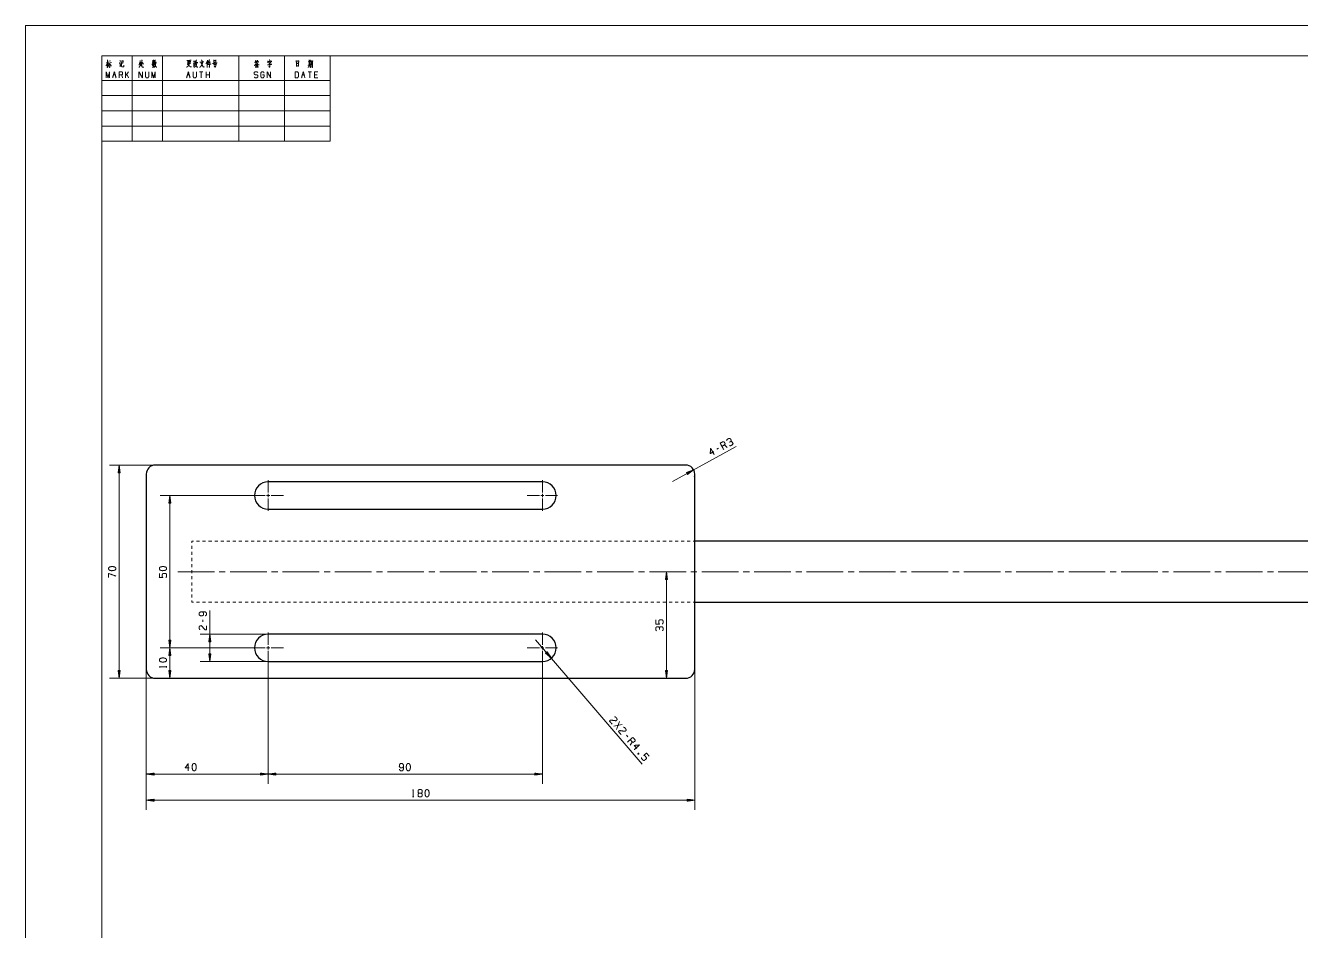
# Model space of a CAD drawing. Header units: millimetres. Extents: x 0 to 841, y 0 to 594.
# Drawn here: x 0 to 418.4, y 297 to 594 of the extents above; entities that cross this region are included whole.
import ezdxf

# ---------------------------------------------------------------- set-up
doc = ezdxf.new("R2010")
doc.units = ezdxf.units.MM
doc.layers.add('101', color=7, linetype='Continuous', true_color=0xffffff)

msp = doc.modelspace()

# ---------------------------------------------------------------- linework, layer by layer
at = {"layer": '101', "color": 133, "linetype": 'Continuous', "lineweight": 18}
for p, q in [((841, 594), (0, 594)), ((0, 594), (0, 0)), ((25, 584), (100, 584)), ((25, 584), (100, 584)), ((25, 584), (100, 584)), ((831, 584), (25, 584)), ((25, 584), (25, 10)), ((25, 584), (25, 556)), ((35, 584), (35, 556)), ((45, 584), (45, 556)), ((70, 584), (70, 556)), ((85, 584), (85, 556)), ((100, 584), (100, 556)), ((25, 576), (100, 576)), ((25, 571), (100, 571)), ((25, 566), (100, 566)), ((25, 561), (100, 561)), ((25, 556), (100, 556))]:
    msp.add_line(p, q, dxfattribs=at)
at = {"layer": '101', "color": 72, "linetype": 'Continuous', "lineweight": 18}
for p, q in [((26.57, 581.85), (27.19, 581.97)), ((26.93, 581.62), (27.15, 581.35)), ((27.22, 581.66), (28.18, 581.81)), ((27.36, 582.28), (27.94, 582.41)), ((41.57, 581.89), (42.36, 582.05)), ((42.47, 581.83), (43.02, 581.95)), ((53.4, 581.76), (53.93, 581.85)), ((75.48, 582.24), (75.9, 582.3)), ((75.58, 582.22), (75.68, 581.91)), ((76.05, 582.18), (76.58, 582.28)), ((76.21, 582.16), (76.34, 581.83)), ((92.79, 582.1), (93.66, 582.22)), ((93.07, 581.74), (93.34, 581.81)), ((93.83, 581.72), (94.08, 581.79)), ((28.89, 577.84), (29.45, 577.84)), ((31.85, 576.85), (31.57, 577.84)), ((33.82, 578.81), (32.86, 577.45)), ((32.86, 576.85), (32.86, 578.81)), ((33.82, 576.85), (33.27, 578.03)), ((53.17, 577.84), (53.72, 577.84)), ((55.14, 580.54), (55.6, 581.1)), ((58.25, 578.81), (57.13, 578.81)), ((57.69, 578.81), (57.69, 576.85)), ((59.25, 576.85), (59.25, 578.81)), ((60.37, 577.84), (59.25, 577.84)), ((60.37, 576.85), (60.37, 578.81)), ((76.06, 581.31), (75.59, 581.23)), ((90.88, 577.84), (91.43, 577.84)), ((93.83, 578.81), (92.72, 578.81)), ((93.09, 581.39), (93.32, 581.45)), ((93.28, 578.81), (93.28, 576.85)), ((95.68, 577.84), (94.84, 577.84)), ((230.31, 455.49), (229.44, 456.38)), ((227.44, 455.29), (226.85, 454.96)), ((58.2, 398.97), (58.2, 398.29)), ((46.31, 383.28), (46.31, 383.71)), ((193.12, 364.03), (195.8, 364.55)), ((193.99, 363.01), (194.92, 365.57)), ((197.65, 360.58), (197.21, 361.09)), ((198.43, 357.82), (199.13, 358.86)), ((201.24, 355.23), (201.02, 354.83)), ((127.02, 340.86), (127.45, 340.86))]:
    msp.add_line(p, q, dxfattribs=at)
at = {"layer": '101', "color": 22, "linetype": 'Continuous', "lineweight": 18}
for p, q in [((212.31, 444.4), (233.22, 455.83)), ((42.64, 449.76), (27.56, 449.76)), ((30.73, 449.76), (30.4, 447.22)), ((30.51, 447.22), (30.51, 448.03)), ((30.56, 447.22), (30.56, 448.41)), ((30.61, 447.22), (30.61, 448.8)), ((30.66, 447.22), (30.66, 449.19)), ((30.71, 447.22), (30.71, 449.57)), ((30.73, 449.76), (30.73, 379.76)), ((31.07, 447.22), (30.73, 449.76)), ((30.76, 447.22), (30.76, 449.57)), ((30.81, 447.22), (30.81, 449.19)), ((30.86, 447.22), (30.86, 448.8)), ((30.91, 447.22), (30.91, 448.41)), ((30.96, 447.22), (30.96, 448.03)), ((219.27, 448.2), (216.88, 447.28)), ((216.98, 447.1), (218.37, 447.85)), ((217.01, 447.05), (218.73, 447.99)), ((217.03, 447.01), (219.09, 448.13)), ((217.06, 446.96), (219.12, 448.09)), ((217.08, 446.92), (218.8, 447.86)), ((217.21, 446.69), (219.27, 448.2)), ((30.4, 447.22), (30.4, 447.26)), ((30.4, 447.22), (30.4, 447.26)), ((30.4, 447.22), (31.07, 447.22)), ((30.45, 447.22), (30.45, 447.64)), ((31.01, 447.22), (31.01, 447.64)), ((31.06, 447.22), (31.06, 447.26)), ((31.06, 447.22), (31.06, 447.26)), ((216.88, 447.28), (217.21, 446.69)), ((216.89, 447.28), (216.91, 447.29)), ((216.89, 447.28), (216.91, 447.29)), ((216.91, 447.23), (217.28, 447.43)), ((216.94, 447.19), (217.64, 447.57)), ((216.96, 447.14), (218, 447.71)), ((217.11, 446.87), (218.49, 447.63)), ((217.13, 446.83), (218.17, 447.4)), ((217.16, 446.79), (217.86, 447.17)), ((217.18, 446.74), (217.55, 446.94)), ((217.2, 446.7), (217.23, 446.71)), ((217.2, 446.7), (217.23, 446.71)), ((74.64, 439.76), (44.22, 439.76)), ((47.4, 439.76), (47.06, 437.22)), ((47.37, 437.22), (47.37, 439.57)), ((47.4, 389.76), (47.4, 439.76)), ((47.73, 437.22), (47.4, 439.76)), ((47.42, 437.22), (47.42, 439.57)), ((47.06, 437.22), (47.73, 437.22)), ((47.07, 437.22), (47.07, 437.26)), ((47.07, 437.22), (47.07, 437.26)), ((47.12, 437.22), (47.12, 437.64)), ((47.17, 437.22), (47.17, 438.03)), ((47.22, 437.22), (47.22, 438.41)), ((47.27, 437.22), (47.27, 438.8)), ((47.32, 437.22), (47.32, 439.19)), ((47.48, 437.22), (47.48, 439.19)), ((47.53, 437.22), (47.53, 438.8)), ((47.58, 437.22), (47.58, 438.41)), ((47.63, 437.22), (47.63, 438.03)), ((47.68, 437.22), (47.68, 437.64)), ((47.73, 437.22), (47.73, 437.26)), ((47.73, 437.22), (47.73, 437.26)), ((210.34, 414.76), (210, 412.22)), ((210.31, 412.22), (210.31, 414.57)), ((210.67, 412.22), (210.34, 414.76)), ((210.34, 379.76), (210.34, 414.76)), ((210.36, 412.22), (210.36, 414.57)), ((210, 412.22), (210.67, 412.22)), ((210.01, 412.22), (210.01, 412.26)), ((210.01, 412.22), (210.01, 412.26)), ((210.06, 412.22), (210.06, 412.64)), ((210.11, 412.22), (210.11, 413.03)), ((210.16, 412.22), (210.16, 413.41)), ((210.21, 412.22), (210.21, 413.8)), ((210.26, 412.22), (210.26, 414.19)), ((210.41, 412.22), (210.41, 414.19)), ((210.46, 412.22), (210.46, 413.8)), ((210.51, 412.22), (210.51, 413.41)), ((210.56, 412.22), (210.56, 413.03)), ((210.62, 412.22), (210.62, 412.64)), ((210.67, 412.22), (210.67, 412.26)), ((210.67, 412.22), (210.67, 412.26)), ((60.5, 385.26), (60.5, 402.02)), ((79.64, 394.26), (57.32, 394.26)), ((60.5, 394.26), (60.16, 391.72)), ((60.42, 391.72), (60.42, 393.69)), ((60.47, 391.72), (60.47, 394.07)), ((60.83, 391.72), (60.5, 394.26)), ((60.52, 391.72), (60.52, 394.07)), ((60.57, 391.72), (60.57, 393.69)), ((74.64, 389.76), (44.22, 389.76)), ((74.64, 389.76), (44.22, 389.76)), ((47.73, 392.3), (47.06, 392.3)), ((47.06, 392.3), (47.4, 389.76)), ((47.4, 389.76), (47.06, 387.22)), ((47.07, 392.3), (47.07, 392.27)), ((47.07, 392.3), (47.07, 392.27)), ((47.12, 392.3), (47.12, 391.89)), ((47.17, 392.3), (47.17, 391.5)), ((47.22, 392.3), (47.22, 391.12)), ((47.27, 392.3), (47.27, 390.73)), ((47.32, 392.3), (47.32, 390.34)), ((47.32, 387.22), (47.32, 389.19)), ((47.37, 392.3), (47.37, 389.96)), ((47.37, 387.22), (47.37, 389.57)), ((47.4, 389.76), (47.73, 392.3)), ((47.73, 387.22), (47.4, 389.76)), ((47.4, 389.76), (47.4, 379.76)), ((47.42, 392.3), (47.42, 389.96)), ((47.42, 387.22), (47.42, 389.57)), ((47.48, 392.3), (47.48, 390.34)), ((47.48, 387.22), (47.48, 389.19)), ((47.53, 392.3), (47.53, 390.73)), ((47.58, 392.3), (47.58, 391.12)), ((47.63, 392.3), (47.63, 391.5)), ((47.68, 392.3), (47.68, 391.89)), ((47.73, 392.3), (47.73, 392.27)), ((47.73, 392.3), (47.73, 392.27)), ((60.16, 391.72), (60.83, 391.72)), ((60.17, 391.72), (60.17, 391.76)), ((60.17, 391.72), (60.17, 391.76)), ((60.22, 391.72), (60.22, 392.14)), ((60.27, 391.72), (60.27, 392.53)), ((60.32, 391.72), (60.32, 392.91)), ((60.37, 391.72), (60.37, 393.3)), ((60.62, 391.72), (60.62, 393.3)), ((60.67, 391.72), (60.67, 392.91)), ((60.72, 391.72), (60.72, 392.53)), ((60.78, 391.72), (60.78, 392.14)), ((60.83, 391.72), (60.83, 391.76)), ((60.83, 391.72), (60.83, 391.76)), ((167.41, 392.38), (202.33, 351.59)), ((47.06, 387.22), (47.73, 387.22)), ((47.07, 387.22), (47.07, 387.26)), ((47.07, 387.22), (47.07, 387.26)), ((47.12, 387.22), (47.12, 387.64)), ((47.17, 387.22), (47.17, 388.03)), ((47.22, 387.22), (47.22, 388.41)), ((47.27, 387.22), (47.27, 388.8)), ((47.53, 387.22), (47.53, 388.8)), ((47.58, 387.22), (47.58, 388.41)), ((47.63, 387.22), (47.63, 388.03)), ((47.68, 387.22), (47.68, 387.64)), ((47.73, 387.22), (47.73, 387.26)), ((47.73, 387.22), (47.73, 387.26)), ((79.64, 385.26), (57.32, 385.26)), ((60.16, 387.8), (60.5, 385.26)), ((60.83, 387.8), (60.16, 387.8)), ((60.17, 387.8), (60.17, 387.77)), ((60.17, 387.8), (60.17, 387.77)), ((60.22, 387.8), (60.22, 387.39)), ((60.27, 387.8), (60.27, 387)), ((60.32, 387.8), (60.32, 386.62)), ((60.37, 387.8), (60.37, 386.23)), ((60.42, 387.8), (60.42, 385.84)), ((60.47, 387.8), (60.47, 385.46)), ((60.5, 385.26), (60.83, 387.8)), ((60.52, 387.8), (60.52, 385.46)), ((60.57, 387.8), (60.57, 385.84)), ((60.62, 387.8), (60.62, 386.23)), ((60.67, 387.8), (60.67, 386.62)), ((60.72, 387.8), (60.72, 387)), ((60.78, 387.8), (60.78, 387.39)), ((60.83, 387.8), (60.83, 387.77)), ((60.83, 387.8), (60.83, 387.77)), ((171.17, 388.49), (170.66, 388.06)), ((170.66, 388.06), (172.57, 386.35)), ((170.67, 388.06), (170.69, 388.04)), ((170.67, 388.06), (170.69, 388.04)), ((170.7, 388.09), (170.98, 387.78)), ((170.74, 388.13), (171.27, 387.52)), ((170.78, 388.16), (171.56, 387.26)), ((170.82, 388.19), (171.84, 387)), ((170.86, 388.23), (172.13, 386.74)), ((170.9, 388.26), (172.42, 386.48)), ((170.94, 388.29), (172.46, 386.51)), ((170.97, 388.33), (172.25, 386.84)), ((171.01, 388.36), (172.04, 387.16)), ((171.05, 388.39), (171.83, 387.49)), ((171.09, 388.42), (171.61, 387.81)), ((171.13, 388.46), (171.4, 388.14)), ((171.17, 388.49), (171.19, 388.47)), ((172.57, 386.35), (171.17, 388.49)), ((171.17, 388.49), (171.19, 388.47)), ((30.4, 382.3), (30.4, 382.27)), ((31.07, 382.3), (30.4, 382.3)), ((30.4, 382.3), (30.4, 382.27)), ((30.4, 382.3), (30.73, 379.76)), ((30.45, 382.3), (30.45, 381.89)), ((30.51, 382.3), (30.51, 381.5)), ((30.56, 382.3), (30.56, 381.12)), ((30.61, 382.3), (30.61, 380.73)), ((30.66, 382.3), (30.66, 380.34)), ((30.71, 382.3), (30.71, 379.96)), ((30.73, 379.76), (31.07, 382.3)), ((30.76, 382.3), (30.76, 379.96)), ((30.81, 382.3), (30.81, 380.34)), ((30.86, 382.3), (30.86, 380.73)), ((30.91, 382.3), (30.91, 381.12)), ((30.96, 382.3), (30.96, 381.5)), ((31.01, 382.3), (31.01, 381.89)), ((31.06, 382.3), (31.06, 382.27)), ((31.06, 382.3), (31.06, 382.27)), ((39.64, 382.76), (39.64, 336.59)), ((39.64, 382.76), (39.64, 345.16)), ((47.73, 382.3), (47.06, 382.3)), ((47.06, 382.3), (47.4, 379.76)), ((47.07, 382.3), (47.07, 382.27)), ((47.07, 382.3), (47.07, 382.27)), ((47.12, 382.3), (47.12, 381.89)), ((47.17, 382.3), (47.17, 381.5)), ((47.22, 382.3), (47.22, 381.12)), ((47.27, 382.3), (47.27, 380.73)), ((47.32, 382.3), (47.32, 380.34)), ((47.37, 382.3), (47.37, 379.96)), ((47.4, 379.76), (47.73, 382.3)), ((47.42, 382.3), (47.42, 379.96)), ((47.48, 382.3), (47.48, 380.34)), ((47.53, 382.3), (47.53, 380.73)), ((47.58, 382.3), (47.58, 381.12)), ((47.63, 382.3), (47.63, 381.5)), ((47.68, 382.3), (47.68, 381.89)), ((47.73, 382.3), (47.73, 382.27)), ((47.73, 382.3), (47.73, 382.27)), ((79.64, 384.76), (79.64, 345.16)), ((79.64, 384.76), (79.64, 345.16)), ((169.64, 384.76), (169.64, 345.16)), ((210, 382.3), (210.34, 379.76)), ((210.67, 382.3), (210, 382.3)), ((210.01, 382.3), (210.01, 382.27)), ((210.01, 382.3), (210.01, 382.27)), ((210.06, 382.3), (210.06, 381.89)), ((210.11, 382.3), (210.11, 381.5)), ((210.16, 382.3), (210.16, 381.12)), ((210.21, 382.3), (210.21, 380.73)), ((210.26, 382.3), (210.26, 380.34)), ((210.31, 382.3), (210.31, 379.96)), ((210.34, 379.76), (210.67, 382.3)), ((210.36, 382.3), (210.36, 379.96)), ((210.41, 382.3), (210.41, 380.34)), ((210.46, 382.3), (210.46, 380.73)), ((210.51, 382.3), (210.51, 381.12)), ((210.56, 382.3), (210.56, 381.5)), ((210.62, 382.3), (210.62, 381.89)), ((210.67, 382.3), (210.67, 382.27)), ((210.67, 382.3), (210.67, 382.27)), ((219.64, 382.76), (219.64, 336.59)), ((42.64, 379.76), (27.56, 379.76)), ((42.18, 348.67), (39.64, 348.33)), ((79.64, 348.33), (39.64, 348.33)), ((39.64, 348.33), (42.18, 348)), ((42.18, 348.36), (39.83, 348.36)), ((42.18, 348.31), (39.83, 348.31)), ((42.18, 348.41), (40.22, 348.41)), ((42.18, 348.26), (40.22, 348.26)), ((42.18, 348.46), (40.61, 348.46)), ((42.18, 348.21), (40.61, 348.21)), ((42.18, 348.51), (40.99, 348.51)), ((42.18, 348.15), (40.99, 348.15)), ((42.18, 348.56), (41.38, 348.56)), ((42.18, 348.1), (41.38, 348.1)), ((42.18, 348.61), (41.76, 348.61)), ((42.18, 348.05), (41.76, 348.05)), ((42.18, 348.66), (42.15, 348.66)), ((42.18, 348.66), (42.15, 348.66)), ((42.18, 348), (42.15, 348)), ((42.18, 348), (42.15, 348)), ((42.18, 348), (42.18, 348.67)), ((79.64, 348.33), (77.1, 348.67)), ((77.1, 348.67), (77.1, 348)), ((77.1, 348.66), (77.13, 348.66)), ((77.1, 348.66), (77.13, 348.66)), ((77.1, 348.61), (77.52, 348.61)), ((77.1, 348.56), (77.91, 348.56)), ((77.1, 348.51), (78.29, 348.51)), ((77.1, 348.46), (78.68, 348.46)), ((77.1, 348.41), (79.06, 348.41)), ((77.1, 348.36), (79.45, 348.36)), ((77.1, 348), (79.64, 348.33)), ((77.1, 348.31), (79.45, 348.31)), ((77.1, 348.26), (79.06, 348.26)), ((77.1, 348.21), (78.68, 348.21)), ((77.1, 348.15), (78.29, 348.15)), ((77.1, 348.1), (77.91, 348.1)), ((77.1, 348.05), (77.52, 348.05)), ((77.1, 348), (77.13, 348)), ((77.1, 348), (77.13, 348)), ((82.18, 348.67), (79.64, 348.33)), ((79.64, 348.33), (82.18, 348)), ((79.64, 348.33), (169.64, 348.33)), ((82.18, 348.36), (79.83, 348.36)), ((82.18, 348.31), (79.83, 348.31)), ((82.18, 348.41), (80.22, 348.41)), ((82.18, 348.26), (80.22, 348.26)), ((82.18, 348.46), (80.61, 348.46)), ((82.18, 348.21), (80.61, 348.21)), ((82.18, 348.51), (80.99, 348.51)), ((82.18, 348.15), (80.99, 348.15)), ((82.18, 348.56), (81.38, 348.56)), ((82.18, 348.1), (81.38, 348.1)), ((82.18, 348.61), (81.76, 348.61)), ((82.18, 348.05), (81.76, 348.05)), ((82.18, 348.66), (82.15, 348.66)), ((82.18, 348.66), (82.15, 348.66)), ((82.18, 348), (82.15, 348)), ((82.18, 348), (82.15, 348)), ((82.18, 348), (82.18, 348.67)), ((167.1, 348.67), (167.1, 348)), ((169.64, 348.33), (167.1, 348.67)), ((167.1, 348.66), (167.13, 348.66)), ((167.1, 348.66), (167.13, 348.66)), ((167.1, 348.61), (167.52, 348.61)), ((167.1, 348.56), (167.91, 348.56)), ((167.1, 348.51), (168.29, 348.51)), ((167.1, 348.46), (168.68, 348.46)), ((167.1, 348.41), (169.06, 348.41)), ((167.1, 348.36), (169.45, 348.36)), ((167.1, 348), (169.64, 348.33)), ((167.1, 348.31), (169.45, 348.31)), ((167.1, 348.26), (169.06, 348.26)), ((167.1, 348.21), (168.68, 348.21)), ((167.1, 348.15), (168.29, 348.15)), ((167.1, 348.1), (167.91, 348.1)), ((167.1, 348.05), (167.52, 348.05)), ((167.1, 348), (167.13, 348)), ((167.1, 348), (167.13, 348)), ((42.18, 340.1), (39.64, 339.76)), ((39.64, 339.76), (42.18, 339.43)), ((219.64, 339.76), (39.64, 339.76)), ((42.18, 339.79), (39.83, 339.79)), ((42.18, 339.74), (39.83, 339.74)), ((42.18, 339.84), (40.22, 339.84)), ((42.18, 339.69), (40.22, 339.69)), ((42.18, 339.89), (40.61, 339.89)), ((42.18, 339.64), (40.61, 339.64)), ((42.18, 339.94), (40.99, 339.94)), ((42.18, 339.59), (40.99, 339.59)), ((42.18, 339.99), (41.38, 339.99)), ((42.18, 339.54), (41.38, 339.54)), ((42.18, 340.04), (41.76, 340.04)), ((42.18, 339.49), (41.76, 339.49)), ((42.18, 340.1), (42.15, 340.1)), ((42.18, 340.1), (42.15, 340.1)), ((42.18, 339.43), (42.15, 339.43)), ((42.18, 339.43), (42.15, 339.43)), ((42.18, 339.43), (42.18, 340.1)), ((217.1, 340.1), (217.13, 340.1)), ((217.1, 340.1), (217.13, 340.1)), ((217.1, 340.1), (217.1, 339.43)), ((219.64, 339.76), (217.1, 340.1)), ((217.1, 340.04), (217.52, 340.04)), ((217.1, 339.99), (217.91, 339.99)), ((217.1, 339.94), (218.29, 339.94)), ((217.1, 339.89), (218.68, 339.89)), ((217.1, 339.84), (219.06, 339.84)), ((217.1, 339.79), (219.45, 339.79)), ((217.1, 339.43), (219.64, 339.76)), ((217.1, 339.74), (219.45, 339.74)), ((217.1, 339.69), (219.06, 339.69)), ((217.1, 339.64), (218.68, 339.64)), ((217.1, 339.59), (218.29, 339.59)), ((217.1, 339.54), (217.91, 339.54)), ((217.1, 339.49), (217.52, 339.49)), ((217.1, 339.43), (217.13, 339.43)), ((217.1, 339.43), (217.13, 339.43))]:
    msp.add_line(p, q, dxfattribs=at)
at = {"layer": '101', "color": 251, "linetype": 'Continuous', "lineweight": 25}
for p, q in [((216.64, 449.76), (42.64, 449.76)), ((39.64, 446.76), (39.64, 382.76)), ((169.64, 444.26), (79.64, 444.26)), ((219.64, 382.76), (219.64, 446.76)), ((79.64, 435.26), (169.64, 435.26)), ((659.28, 424.76), (219.65, 424.76)), ((219.65, 404.76), (659.28, 404.76)), ((169.64, 394.26), (79.64, 394.26)), ((79.64, 385.26), (169.64, 385.26)), ((42.64, 379.76), (216.64, 379.76))]:
    msp.add_line(p, q, dxfattribs=at)
at = {"layer": '101', "color": 151, "linetype": 'Continuous', "lineweight": 18}
for p, q in [((79.64, 440.76), (79.64, 444.76)), ((169.64, 440.76), (169.64, 444.76)), ((78.64, 439.76), (74.64, 439.76)), ((79.14, 439.76), (80.14, 439.76)), ((79.64, 439.26), (79.64, 440.26)), ((80.64, 439.76), (84.64, 439.76)), ((168.64, 439.76), (164.64, 439.76)), ((169.14, 439.76), (170.14, 439.76)), ((169.64, 439.26), (169.64, 440.26)), ((170.64, 439.76), (174.64, 439.76)), ((79.64, 438.76), (79.64, 434.76)), ((169.64, 438.76), (169.64, 434.76)), ((65.58, 414.76), (63.57, 414.76)), ((79.18, 414.76), (67.16, 414.76)), ((82.78, 414.76), (80.77, 414.76)), ((96.38, 414.76), (84.36, 414.76)), ((99.98, 414.76), (97.97, 414.76)), ((113.58, 414.76), (101.56, 414.76)), ((117.18, 414.76), (115.17, 414.76)), ((130.78, 414.76), (118.76, 414.76)), ((134.37, 414.76), (132.37, 414.76)), ((147.98, 414.76), (135.96, 414.76)), ((151.57, 414.76), (149.57, 414.76)), ((165.18, 414.76), (153.16, 414.76)), ((168.77, 414.76), (166.77, 414.76)), ((182.38, 414.76), (170.36, 414.76)), ((185.97, 414.76), (183.97, 414.76)), ((199.58, 414.76), (187.56, 414.76)), ((203.17, 414.76), (201.16, 414.76)), ((216.78, 414.76), (204.76, 414.76)), ((220.37, 414.76), (218.36, 414.76)), ((233.98, 414.76), (221.96, 414.76)), ((237.57, 414.76), (235.56, 414.76)), ((251.17, 414.76), (239.16, 414.76)), ((254.77, 414.76), (252.76, 414.76)), ((268.37, 414.76), (256.36, 414.76)), ((271.97, 414.76), (269.96, 414.76)), ((285.57, 414.76), (273.56, 414.76)), ((289.17, 414.76), (287.16, 414.76)), ((302.77, 414.76), (290.76, 414.76)), ((306.37, 414.76), (304.36, 414.76)), ((319.97, 414.76), (307.95, 414.76)), ((323.57, 414.76), (321.56, 414.76)), ((337.17, 414.76), (325.15, 414.76)), ((340.77, 414.76), (338.76, 414.76)), ((354.37, 414.76), (342.35, 414.76)), ((357.96, 414.76), (355.96, 414.76)), ((371.57, 414.76), (359.55, 414.76)), ((375.16, 414.76), (373.16, 414.76)), ((388.77, 414.76), (376.75, 414.76)), ((392.36, 414.76), (390.36, 414.76)), ((405.97, 414.76), (393.95, 414.76)), ((409.56, 414.76), (407.56, 414.76)), ((423.17, 414.76), (411.15, 414.76)), ((79.64, 390.76), (79.64, 394.76)), ((169.64, 390.76), (169.64, 394.76)), ((78.64, 389.76), (74.64, 389.76)), ((79.14, 389.76), (80.14, 389.76)), ((79.64, 389.26), (79.64, 390.26)), ((80.64, 389.76), (84.64, 389.76)), ((168.64, 389.76), (164.64, 389.76)), ((169.14, 389.76), (170.14, 389.76)), ((169.64, 389.26), (169.64, 390.26)), ((170.64, 389.76), (174.64, 389.76)), ((79.64, 388.76), (79.64, 384.76)), ((169.64, 388.76), (169.64, 384.76))]:
    msp.add_line(p, q, dxfattribs=at)
at = {"layer": '101', "color": 53, "linetype": 'Continuous', "lineweight": 18}
for p, q in [((55.14, 424.76), (54.64, 424.76)), ((57.13, 424.76), (56.13, 424.76)), ((59.11, 424.76), (58.12, 424.76)), ((61.1, 424.76), (60.11, 424.76)), ((63.09, 424.76), (62.1, 424.76)), ((65.08, 424.76), (64.08, 424.76)), ((67.07, 424.76), (66.07, 424.76)), ((69.05, 424.76), (68.06, 424.76)), ((71.04, 424.76), (70.05, 424.76)), ((73.03, 424.76), (72.04, 424.76)), ((75.02, 424.76), (74.02, 424.76)), ((77.01, 424.76), (76.01, 424.76)), ((78.99, 424.76), (78, 424.76)), ((80.98, 424.76), (79.99, 424.76)), ((82.97, 424.76), (81.98, 424.76)), ((84.96, 424.76), (83.96, 424.76)), ((86.95, 424.76), (85.95, 424.76)), ((88.94, 424.76), (87.94, 424.76)), ((90.92, 424.76), (89.93, 424.76)), ((92.91, 424.76), (91.92, 424.76)), ((94.9, 424.76), (93.91, 424.76)), ((96.89, 424.76), (95.89, 424.76)), ((98.88, 424.76), (97.88, 424.76)), ((100.86, 424.76), (99.87, 424.76)), ((102.85, 424.76), (101.86, 424.76)), ((104.84, 424.76), (103.85, 424.76)), ((106.83, 424.76), (105.83, 424.76)), ((108.82, 424.76), (107.82, 424.76)), ((110.8, 424.76), (109.81, 424.76)), ((112.79, 424.76), (111.8, 424.76)), ((114.78, 424.76), (113.79, 424.76)), ((116.77, 424.76), (115.77, 424.76)), ((118.76, 424.76), (117.76, 424.76)), ((120.74, 424.76), (119.75, 424.76)), ((122.73, 424.76), (121.74, 424.76)), ((124.72, 424.76), (123.73, 424.76)), ((126.71, 424.76), (125.71, 424.76)), ((128.7, 424.76), (127.7, 424.76)), ((130.68, 424.76), (129.69, 424.76)), ((132.67, 424.76), (131.68, 424.76)), ((134.66, 424.76), (133.67, 424.76)), ((136.65, 424.76), (135.65, 424.76)), ((138.64, 424.76), (137.64, 424.76)), ((140.62, 424.76), (139.63, 424.76)), ((142.61, 424.76), (141.62, 424.76)), ((144.6, 424.76), (143.61, 424.76)), ((146.59, 424.76), (145.6, 424.76)), ((148.58, 424.76), (147.58, 424.76)), ((150.57, 424.76), (149.57, 424.76)), ((152.55, 424.76), (151.56, 424.76)), ((154.54, 424.76), (153.55, 424.76)), ((156.53, 424.76), (155.54, 424.76)), ((158.52, 424.76), (157.52, 424.76)), ((160.51, 424.76), (159.51, 424.76)), ((162.49, 424.76), (161.5, 424.76)), ((164.48, 424.76), (163.49, 424.76)), ((166.47, 424.76), (165.48, 424.76)), ((168.46, 424.76), (167.46, 424.76)), ((170.45, 424.76), (169.45, 424.76)), ((172.43, 424.76), (171.44, 424.76)), ((174.42, 424.76), (173.43, 424.76)), ((176.41, 424.76), (175.42, 424.76)), ((178.4, 424.76), (177.4, 424.76)), ((180.39, 424.76), (179.39, 424.76)), ((182.37, 424.76), (181.38, 424.76)), ((184.36, 424.76), (183.37, 424.76)), ((186.35, 424.76), (185.36, 424.76)), ((188.34, 424.76), (187.34, 424.76)), ((190.33, 424.76), (189.33, 424.76)), ((192.31, 424.76), (191.32, 424.76)), ((194.3, 424.76), (193.31, 424.76)), ((196.29, 424.76), (195.3, 424.76)), ((198.28, 424.76), (197.29, 424.76)), ((200.27, 424.76), (199.27, 424.76)), ((202.26, 424.76), (201.26, 424.76)), ((204.24, 424.76), (203.25, 424.76)), ((206.23, 424.76), (205.24, 424.76)), ((208.22, 424.76), (207.23, 424.76)), ((210.21, 424.76), (209.21, 424.76)), ((212.2, 424.76), (211.2, 424.76)), ((214.18, 424.76), (213.19, 424.76)), ((216.17, 424.76), (215.18, 424.76)), ((218.16, 424.76), (217.17, 424.76)), ((219.65, 424.76), (219.15, 424.76)), ((54.64, 420.26), (54.64, 421.26)), ((54.64, 416.26), (54.64, 417.26)), ((54.64, 412.26), (54.64, 413.26)), ((54.64, 408.26), (54.64, 409.26)), ((54.64, 404.76), (55.14, 404.76)), ((56.13, 404.76), (57.13, 404.76)), ((58.12, 404.76), (59.11, 404.76)), ((60.11, 404.76), (61.1, 404.76)), ((62.1, 404.76), (63.09, 404.76)), ((64.08, 404.76), (65.08, 404.76)), ((66.07, 404.76), (67.07, 404.76)), ((68.06, 404.76), (69.05, 404.76)), ((70.05, 404.76), (71.04, 404.76)), ((72.04, 404.76), (73.03, 404.76)), ((74.02, 404.76), (75.02, 404.76)), ((76.01, 404.76), (77.01, 404.76)), ((78, 404.76), (78.99, 404.76)), ((79.99, 404.76), (80.98, 404.76)), ((81.98, 404.76), (82.97, 404.76)), ((83.96, 404.76), (84.96, 404.76)), ((85.95, 404.76), (86.95, 404.76)), ((87.94, 404.76), (88.94, 404.76)), ((89.93, 404.76), (90.92, 404.76)), ((91.92, 404.76), (92.91, 404.76)), ((93.91, 404.76), (94.9, 404.76)), ((95.89, 404.76), (96.89, 404.76)), ((97.88, 404.76), (98.88, 404.76)), ((99.87, 404.76), (100.86, 404.76)), ((101.86, 404.76), (102.85, 404.76)), ((103.85, 404.76), (104.84, 404.76)), ((105.83, 404.76), (106.83, 404.76)), ((107.82, 404.76), (108.82, 404.76)), ((109.81, 404.76), (110.8, 404.76)), ((111.8, 404.76), (112.79, 404.76)), ((113.79, 404.76), (114.78, 404.76)), ((115.77, 404.76), (116.77, 404.76)), ((117.76, 404.76), (118.76, 404.76)), ((119.75, 404.76), (120.74, 404.76)), ((121.74, 404.76), (122.73, 404.76)), ((123.73, 404.76), (124.72, 404.76)), ((125.71, 404.76), (126.71, 404.76)), ((127.7, 404.76), (128.7, 404.76)), ((129.69, 404.76), (130.68, 404.76)), ((131.68, 404.76), (132.67, 404.76)), ((133.67, 404.76), (134.66, 404.76)), ((135.65, 404.76), (136.65, 404.76)), ((137.64, 404.76), (138.64, 404.76)), ((139.63, 404.76), (140.62, 404.76)), ((141.62, 404.76), (142.61, 404.76)), ((143.61, 404.76), (144.6, 404.76)), ((145.6, 404.76), (146.59, 404.76)), ((147.58, 404.76), (148.58, 404.76)), ((149.57, 404.76), (150.57, 404.76)), ((151.56, 404.76), (152.55, 404.76)), ((153.55, 404.76), (154.54, 404.76)), ((155.54, 404.76), (156.53, 404.76)), ((157.52, 404.76), (158.52, 404.76)), ((159.51, 404.76), (160.51, 404.76)), ((161.5, 404.76), (162.49, 404.76)), ((163.49, 404.76), (164.48, 404.76)), ((165.48, 404.76), (166.47, 404.76)), ((167.46, 404.76), (168.46, 404.76)), ((169.45, 404.76), (170.45, 404.76)), ((171.44, 404.76), (172.43, 404.76)), ((173.43, 404.76), (174.42, 404.76)), ((175.42, 404.76), (176.41, 404.76)), ((177.4, 404.76), (178.4, 404.76)), ((179.39, 404.76), (180.39, 404.76)), ((181.38, 404.76), (182.37, 404.76)), ((183.37, 404.76), (184.36, 404.76)), ((185.36, 404.76), (186.35, 404.76)), ((187.34, 404.76), (188.34, 404.76)), ((189.33, 404.76), (190.33, 404.76)), ((191.32, 404.76), (192.31, 404.76)), ((193.31, 404.76), (194.3, 404.76)), ((195.3, 404.76), (196.29, 404.76)), ((197.29, 404.76), (198.28, 404.76)), ((199.27, 404.76), (200.27, 404.76)), ((201.26, 404.76), (202.26, 404.76)), ((203.25, 404.76), (204.24, 404.76)), ((205.24, 404.76), (206.23, 404.76)), ((207.23, 404.76), (208.22, 404.76)), ((209.21, 404.76), (210.21, 404.76)), ((211.2, 404.76), (212.2, 404.76)), ((213.19, 404.76), (214.18, 404.76)), ((215.18, 404.76), (216.17, 404.76)), ((217.17, 404.76), (218.16, 404.76)), ((219.15, 404.76), (219.65, 404.76))]:
    msp.add_line(p, q, dxfattribs=at)
at = {"layer": '101', "color": 251, "linetype": 'Continuous', "lineweight": 25}
for centre, radius, start, end in [((42.64, 446.76), 3, 90, 180), ((216.64, 446.76), 3, 0, 90), ((79.64, 439.76), 4.5, 90, 270), ((169.64, 439.76), 4.5, 270, 90), ((79.64, 389.76), 4.5, 90, 270), ((169.64, 389.76), 4.5, 270, 90), ((42.64, 382.76), 3, 180, 270), ((216.64, 382.76), 3, 270, 0)]:
    msp.add_arc(centre, radius, start, end, dxfattribs=at)
at = {"layer": '101', "color": 22, "linetype": 'Continuous', "lineweight": 18}
msp.add_arc((216.64, 446.76), 3, 342.0565, 0, dxfattribs=at)
at = {"layer": '101', "color": 72, "linetype": 'Continuous', "lineweight": 18}
for points, knots in [([(26.9, 581.83), (26.83, 581.58), (26.71, 581.29), (26.58, 581.02), (26.46, 580.81)], [0, 0, 0.233504, 0.515368, 0.785542, 1, 1]), ([(26.9, 582.74), (26.89, 580.56), (26.86, 580.17), (26.84, 580.38), (26.87, 580.61)], [0, 0, 0.72332, 0.854558, 0.923614, 1, 1]), ([(27.6, 581.66), (27.65, 581.54), (27.65, 580.5), (27.63, 580.27), (27.62, 580.19), (27.34, 580.52), (27.62, 580.23)], [0, 0, 0.056963, 0.504404, 0.60305, 0.639403, 0.826368, 1, 1]), ([(30.76, 581.66), (31.14, 581.76), (31.09, 581.83), (31.06, 580.63), (31, 580.5), (31.35, 581.08)], [0, 0, 0.158007, 0.192202, 0.673422, 0.728436, 1, 1]), ([(30.93, 582.55), (31.1, 582.39), (31.14, 582.3), (31.14, 582.2), (31.13, 582.34)], [0, 0, 0.413118, 0.57354, 0.750724, 1, 1]), ([(31.42, 582.3), (32.1, 582.41), (32.05, 582.47), (31.96, 581.72), (32.05, 581.72), (31.48, 581.66)], [0, 0, 0.313948, 0.349017, 0.694888, 0.735363, 1, 1]), ([(31.45, 581.89), (31.48, 581.58), (31.48, 580.87), (31.5, 580.65), (31.53, 580.54), (31.57, 580.48), (31.64, 580.44), (31.76, 580.42), (31.89, 580.4), (32.26, 580.46), (32.23, 581), (32.23, 580.46)], [0, 0, 0.097098, 0.316203, 0.387239, 0.42073, 0.444406, 0.470577, 0.507592, 0.549101, 0.664634, 0.832441, 1, 1]), ([(37.66, 582.51), (37.65, 582.39), (37.57, 581.97), (37.49, 581.68), (37.41, 581.47), (37.32, 581.27), (37.24, 581.1)], [0, 0, 0.084485, 0.368548, 0.573134, 0.721465, 0.873379, 1, 1]), ([(37.51, 581.76), (37.98, 581.85), (37.94, 581.89), (37.91, 581.7), (37.85, 581.43), (37.79, 581.27), (37.7, 581.04), (37.63, 580.85), (37.51, 580.65), (37.43, 580.48), (37.25, 580.23)], [0, 0, 0.202441, 0.228135, 0.30842, 0.425643, 0.500414, 0.604299, 0.689492, 0.790722, 0.870514, 1, 1]), ([(38.2, 582.72), (38.25, 582.61), (38.23, 582.51), (38.22, 580.79), (38.2, 580.89), (38.23, 581.12)], [0, 0, 0.049535, 0.095608, 0.852773, 0.898828, 1, 1]), ([(38.33, 581.83), (38.36, 581.81), (38.63, 581.47), (38.7, 581.35)], [0, 0, 0.059406, 0.761029, 1, 1]), ([(41.98, 581.91), (41.85, 581.68), (41.71, 581.47), (41.58, 581.31), (41.45, 581.16)], [0, 0, 0.287244, 0.555153, 0.786177, 1, 1]), ([(41.66, 582.47), (41.79, 582.24), (41.82, 582.1)], [0, 0, 0.640222, 1, 1]), ([(41.96, 582.74), (41.99, 582.59), (41.99, 581.45), (41.96, 581.6), (41.99, 581.72)], [0, 0, 0.094656, 0.823646, 0.918302, 1, 1]), ([(41.99, 581.87), (42.17, 581.74), (42.26, 581.64)], [0, 0, 0.613086, 1, 1]), ([(42.26, 582.59), (42.26, 582.49), (42.14, 582.01)], [0, 0, 0.174336, 1, 1]), ([(42.77, 581.83), (42.72, 581.47), (42.68, 581.23), (42.64, 581.02), (42.58, 580.83), (42.46, 580.58), (42.36, 580.4), (42.24, 580.23), (42.15, 580.15)], [0, 0, 0.194373, 0.332621, 0.448601, 0.555649, 0.706154, 0.822698, 0.933846, 1, 1]), ([(42.56, 582.78), (42.56, 582.65), (42.55, 582.43), (42.5, 582.14), (42.46, 581.83), (42.4, 581.58), (42.33, 581.35), (42.31, 581.29)], [0, 0, 0.081852, 0.232243, 0.425429, 0.632123, 0.800313, 0.957953, 1, 1]), ([(53.67, 582.51), (53.65, 581.85), (53.64, 581.52), (53.62, 581.33), (53.61, 581.23), (53.59, 581.1), (53.55, 580.98), (53.5, 580.87), (53.37, 580.69), (53.23, 580.52), (53.12, 580.46), (52.92, 580.34), (52.88, 580.32)], [0, 0, 0.263785, 0.395765, 0.470174, 0.51178, 0.561565, 0.614021, 0.658773, 0.749617, 0.837593, 0.885294, 0.98068, 1, 1]), ([(52.99, 582.49), (53.05, 582.45), (53.08, 582.47), (54.34, 582.61), (54.29, 582.63), (54.15, 582.59)], [0, 0, 0.045515, 0.06828, 0.872633, 0.903442, 1, 1]), ([(53.23, 582.26), (53.27, 582.07), (53.27, 581.33), (53.26, 581.37), (54.12, 581.52), (54.03, 581.52), (54.12, 582.3), (54.15, 582.24), (54.1, 582.2), (53.27, 582.1)], [0, 0, 0.051657, 0.252797, 0.264655, 0.500969, 0.52467, 0.738299, 0.756827, 0.773119, 1, 1]), ([(55.11, 582.24), (55.7, 582.34), (55.64, 582.41), (55.57, 581.68), (55.64, 581.68), (55.2, 581.6), (55.17, 581.79), (55.2, 581.56), (55.19, 580.63)], [0, 0, 0.181367, 0.207403, 0.429567, 0.451892, 0.5882, 0.645731, 0.715774, 1, 1]), ([(56.21, 581.79), (56.21, 581.66), (56.15, 581.33), (56.09, 581.14), (56.04, 580.98), (55.96, 580.83), (55.87, 580.69), (55.77, 580.54), (55.54, 580.34), (55.36, 580.25)], [0, 0, 0.067224, 0.249298, 0.354996, 0.450079, 0.537949, 0.629663, 0.725723, 0.894899, 1, 1]), ([(56.08, 582.72), (56.05, 582.47), (55.96, 582.14), (55.85, 581.79), (55.76, 581.56), (55.7, 581.39), (55.64, 581.25)], [0, 0, 0.162445, 0.385018, 0.625904, 0.784424, 0.898492, 1, 1]), ([(55.85, 581.74), (56.5, 581.87), (56.43, 581.89), (56.31, 581.85)], [0, 0, 0.769946, 0.857316, 1, 1]), ([(58.11, 581.99), (58.11, 581.87), (58.04, 581.58), (57.97, 581.35), (57.88, 581.1), (57.75, 580.89), (57.73, 580.85), (57.65, 580.75), (57.54, 580.61), (57.41, 580.48), (57.29, 580.36), (57.16, 580.25)], [0, 0, 0.060657, 0.206644, 0.323463, 0.452134, 0.571984, 0.593422, 0.659723, 0.746398, 0.834816, 0.918178, 1, 1]), ([(57.25, 581.95), (58.52, 582.1), (58.44, 582.12), (58.35, 582.07)], [0, 0, 0.872489, 0.933908, 1, 1]), ([(57.57, 581.72), (57.63, 581.68), (58.33, 580.42), (58.65, 580.36), (58.35, 580.44), (58.25, 580.56)], [0, 0, 0.030862, 0.652652, 0.793755, 0.930722, 1, 1]), ([(57.79, 582.7), (57.89, 582.51), (57.94, 582.39), (57.97, 582.26)], [0, 0, 0.450461, 0.729563, 1, 1]), ([(59.78, 582.65), (59.71, 582.39), (59.61, 582.14), (59.49, 581.91), (59.37, 581.72), (59.23, 581.52)], [0, 0, 0.218348, 0.428749, 0.62923, 0.801507, 1, 1]), ([(59.61, 582.07), (59.62, 580.83), (59.62, 580.23), (59.61, 580.36), (59.62, 580.58)], [0, 0, 0.565722, 0.839121, 0.896075, 1, 1]), ([(60.03, 582.39), (59.99, 582.05), (59.93, 581.76), (59.87, 581.56), (59.83, 581.43)], [0, 0, 0.342124, 0.64486, 0.865125, 1, 1]), ([(60.03, 581.81), (60.7, 581.99), (60.63, 581.99), (60.51, 581.93)], [0, 0, 0.772507, 0.853434, 1, 1]), ([(60.31, 582.74), (60.35, 582.65), (60.32, 582.7), (60.34, 580.21), (60.32, 580.4), (60.34, 580.71)], [0, 0, 0.029981, 0.046195, 0.84079, 0.900562, 1, 1]), ([(61.41, 581.54), (61.6, 581.54), (61.98, 581.58), (62.91, 581.72), (62.81, 581.74), (62.66, 581.7)], [0, 0, 0.107039, 0.322385, 0.855622, 0.914427, 1, 1]), ([(61.8, 582.74), (61.86, 582.49), (61.86, 581.76), (61.86, 581.95), (62.56, 582.05), (62.44, 582.05), (62.47, 582.57), (62.49, 582.65), (62.52, 582.59), (62.42, 582.57), (61.86, 582.49)], [0, 0, 0.07662, 0.294121, 0.350057, 0.563221, 0.598369, 0.753977, 0.779221, 0.79983, 0.831206, 1, 1]), ([(75.87, 581.97), (75.86, 581.87), (75.62, 581.5), (75.61, 581.45), (75.49, 581.27), (75.29, 581.04), (75.08, 580.83)], [0, 0, 0.074324, 0.387302, 0.418519, 0.57502, 0.792868, 1, 1]), ([(75.59, 582.65), (75.58, 582.51), (75.46, 582.2), (75.36, 581.95), (75.24, 581.74)], [0, 0, 0.14801, 0.485266, 0.758316, 1, 1]), ([(75.84, 581.83), (76.43, 581.04), (76.66, 581.04), (76.43, 581.06), (76.31, 581.21)], [0, 0, 0.599327, 0.742451, 0.886134, 1, 1]), ([(76.14, 582.65), (76.15, 582.55), (75.98, 581.97)], [0, 0, 0.147214, 1, 1]), ([(79.57, 582.41), (79.57, 582.18), (79.56, 582.01), (79.53, 581.89), (79.5, 581.79)], [0, 0, 0.361896, 0.626178, 0.828997, 1, 1]), ([(79.57, 582.16), (80.8, 582.3), (80.79, 582.34), (80.6, 581.93)], [0, 0, 0.712489, 0.737753, 1, 1]), ([(79.72, 581.74), (80.48, 581.85), (80.44, 581.91), (80.15, 581.39)], [0, 0, 0.533874, 0.586737, 1, 1]), ([(80.01, 582.76), (80.12, 582.63), (80.16, 582.53), (80.19, 582.36)], [0, 0, 0.36458, 0.619137, 1, 1]), ([(88.84, 582.47), (88.87, 582.26), (88.89, 581.81), (88.9, 581.33), (88.9, 581.27), (88.9, 580.5), (88.9, 580.65), (89.47, 580.77), (89.59, 580.63), (89.62, 580.81), (89.62, 581.06), (89.63, 581.54), (89.65, 582.03), (89.65, 582.45), (89.66, 582.39), (88.89, 582.24)], [0, 0, 0.037597, 0.119518, 0.205169, 0.216334, 0.354045, 0.380099, 0.485126, 0.518622, 0.552536, 0.597195, 0.682839, 0.772213, 0.846651, 0.858122, 1, 1]), ([(88.9, 581.5), (89.47, 581.62), (89.41, 581.64), (89.28, 581.56)], [0, 0, 0.728512, 0.805958, 1, 1]), ([(93.03, 582.65), (93.06, 582.53), (93.06, 580.98)], [0, 0, 0.075942, 1, 1]), ([(93.44, 582.78), (93.47, 582.65), (93.42, 581.04)], [0, 0, 0.07321, 1, 1]), ([(93.77, 582.49), (93.82, 582.26), (93.82, 581.81), (93.8, 581.31), (93.77, 581), (93.7, 580.67), (93.61, 580.46), (93.45, 580.15)], [0, 0, 0.096226, 0.285181, 0.491413, 0.62083, 0.761567, 0.854883, 1, 1]), ([(93.82, 582.24), (94.26, 582.34), (94.21, 582.41), (94.21, 581.72), (94.23, 580.79), (94.21, 580.44), (94.2, 580.23), (94.18, 580.17), (93.96, 580.44), (94.17, 580.25)], [0, 0, 0.133078, 0.155514, 0.35704, 0.63189, 0.735798, 0.79702, 0.815841, 0.918296, 1, 1]), ([(26.49, 576.85), (26.49, 578.81), (27.05, 576.85), (27.6, 578.81), (27.6, 576.85)], [0, 0, 0.245192, 0.5, 0.754808, 1, 1]), ([(27.41, 581.33), (27.4, 581.25), (27.09, 580.63)], [0, 0, 0.108176, 1, 1]), ([(27.84, 581.25), (28.1, 580.83), (28.15, 580.67), (28.04, 580.94)], [0, 0, 0.516583, 0.696901, 1, 1]), ([(30.74, 576.85), (30.74, 578.81), (31.57, 578.81), (31.85, 578.63), (31.85, 578.03), (31.57, 577.84), (30.74, 577.84)], [0, 0, 0.400953, 0.571036, 0.639282, 0.761671, 0.829917, 1, 1]), ([(37.24, 576.85), (37.24, 578.81), (38.35, 576.85), (38.35, 578.81)], [0, 0, 0.317574, 0.682426, 1, 1]), ([(37.51, 581.47), (38.45, 580.29), (38.79, 580.32), (38.77, 580.32), (38.47, 580.34), (38.3, 580.48)], [0, 0, 0.63218, 0.773703, 0.779844, 0.909107, 1, 1]), ([(39.36, 578.81), (39.36, 577.24), (39.62, 576.85), (40.18, 576.85), (40.47, 577.24), (40.47, 578.81)], [0, 0, 0.337148, 0.438599, 0.557781, 0.662852, 1, 1]), ([(41.48, 576.85), (41.48, 578.81), (42.04, 576.85), (42.59, 578.81), (42.59, 576.85)], [0, 0, 0.245192, 0.5, 0.754808, 1, 1]), ([(41.57, 580.98), (42.2, 581.12), (42.21, 581.31), (42.21, 581.23), (42.14, 580.98), (42.04, 580.71), (41.93, 580.5), (41.82, 580.38), (41.71, 580.25), (41.64, 580.19)], [0, 0, 0.304463, 0.392581, 0.431623, 0.553721, 0.689474, 0.798365, 0.878835, 0.954753, 1, 1]), ([(41.95, 581.33), (41.79, 580.75), (41.89, 580.71), (42.01, 580.67), (42.12, 580.61), (42.27, 580.52)], [0, 0, 0.529116, 0.6263, 0.735527, 0.852113, 1, 1]), ([(42.45, 581.56), (42.47, 581.52), (42.62, 580.94), (42.72, 580.67), (42.83, 580.38), (42.86, 580.32), (43.07, 580.34), (42.86, 580.36), (42.78, 580.48)], [0, 0, 0.026712, 0.341743, 0.49348, 0.655464, 0.69164, 0.807838, 0.924037, 1, 1]), ([(53.05, 581.27), (53.12, 581.27), (53.4, 581.04), (53.64, 580.83), (53.86, 580.65), (54.13, 580.38), (54.46, 580.42), (54.15, 580.38), (54.05, 580.46)], [0, 0, 0.033468, 0.197849, 0.340795, 0.472477, 0.649458, 0.797928, 0.939762, 1, 1]), ([(55.01, 578.81), (55.01, 577.24), (55.27, 576.85), (55.83, 576.85), (56.12, 577.24), (56.12, 578.81)], [0, 0, 0.337149, 0.438599, 0.557781, 0.662851, 1, 1]), ([(55.77, 581.47), (55.82, 581.45), (56.27, 580.34), (56.55, 580.32), (56.28, 580.38), (56.21, 580.5)], [0, 0, 0.024904, 0.644027, 0.787125, 0.926025, 1, 1]), ([(59.8, 581.16), (60.84, 581.37), (60.76, 581.39), (60.63, 581.33)], [0, 0, 0.82697, 0.886328, 1, 1]), ([(61.96, 581.58), (61.86, 581.08), (61.83, 581.16), (62.61, 581.29), (62.56, 581.37), (62.56, 581.29), (62.47, 580.94), (62.42, 580.71), (62.34, 580.52), (62.28, 580.38), (62.24, 580.27), (62.21, 580.25), (61.95, 580.73), (62.22, 580.29)], [0, 0, 0.136364, 0.159974, 0.371148, 0.396344, 0.418605, 0.516106, 0.579311, 0.633114, 0.675127, 0.705356, 0.714995, 0.861276, 1, 1]), ([(75.08, 577.03), (75.36, 576.85), (75.93, 576.85), (76.21, 577.06), (76.21, 577.63), (75.93, 577.84), (75.38, 577.84), (75.08, 578.03), (75.08, 578.63), (75.38, 578.81), (75.93, 578.81), (76.21, 578.63)], [0, 0, 0.068038, 0.184056, 0.25452, 0.372336, 0.4428, 0.555844, 0.626372, 0.748389, 0.818918, 0.931962, 1, 1]), ([(75.35, 580.29), (76.46, 580.4), (76.38, 580.4), (76.22, 580.38)], [0, 0, 0.825899, 0.88, 1, 1]), ([(75.54, 580.94), (75.61, 580.67), (75.61, 580.54), (75.59, 580.71)], [0, 0, 0.489789, 0.707986, 1, 1]), ([(75.81, 581.1), (75.87, 580.79), (75.84, 580.63), (75.84, 580.85)], [0, 0, 0.443878, 0.680128, 1, 1]), ([(76.18, 581.08), (76.18, 580.94), (76, 580.36)], [0, 0, 0.193066, 1, 1]), ([(77.77, 577.84), (78.33, 577.84), (78.33, 577.24), (78.05, 576.85), (77.48, 576.85), (77.2, 577.24), (77.2, 578.42), (77.5, 578.81), (78.04, 578.81), (78.32, 578.42)], [0, 0, 0.103295, 0.21479, 0.304258, 0.410271, 0.49974, 0.718891, 0.809955, 0.910532, 1, 1]), ([(79.34, 576.85), (79.34, 578.81), (80.45, 576.85), (80.45, 578.81)], [0, 0, 0.317574, 0.682426, 1, 1]), ([(79.43, 581.08), (80.8, 581.27), (80.72, 581.29), (80.51, 581.23)], [0, 0, 0.820207, 0.87351, 1, 1]), ([(80.1, 581.54), (80.13, 581.43), (80.16, 581.31), (80.17, 581.1), (80.17, 580.67), (80.16, 580.52), (80.13, 580.32), (80.09, 580.19), (79.87, 580.54), (80.1, 580.23)], [0, 0, 0.049615, 0.108483, 0.204224, 0.404786, 0.47198, 0.568433, 0.629225, 0.820583, 1, 1]), ([(88.48, 576.85), (89.3, 576.85), (89.59, 577.24), (89.59, 578.42), (89.3, 578.81), (88.48, 578.81), (88.48, 576.85)], [0, 0, 0.142135, 0.227163, 0.431787, 0.516815, 0.65895, 1, 1]), ([(90.6, 576.85), (91.16, 578.81), (91.71, 576.85)], [0, 0, 0.5, 1, 1]), ([(92.75, 580.92), (93.66, 581.08), (93.61, 581.1), (93.56, 581.04)], [0, 0, 0.873221, 0.91918, 1, 1]), ([(93.09, 580.79), (93.07, 580.69), (92.96, 580.48), (92.85, 580.34), (92.75, 580.23)], [0, 0, 0.157114, 0.514497, 0.781178, 1, 1]), ([(93.32, 580.85), (93.48, 580.61), (93.48, 580.5), (93.42, 580.69)], [0, 0, 0.497711, 0.671692, 1, 1]), ([(93.8, 581.18), (93.83, 581.18), (94.07, 581.25)], [0, 0, 0.107795, 1, 1]), ([(95.95, 576.85), (94.84, 576.85), (94.84, 578.81), (95.95, 578.81)], [0, 0, 0.265389, 0.734611, 1, 1]), ([(229.13, 454.84), (227.99, 456.93), (228.87, 457.41), (229.28, 457.37), (229.62, 456.74), (229.44, 456.38), (228.55, 455.89)], [0, 0, 0.400954, 0.571036, 0.639278, 0.76167, 0.829917, 1, 1]), ([(231.44, 457.47), (231.62, 457.83), (231.27, 458.47), (230.87, 458.5), (230.27, 458.17), (230.08, 457.81)], [0, 0, 0.15387, 0.429854, 0.583735, 0.846127, 1, 1]), ([(231.02, 456.13), (231.41, 456.09), (232.01, 456.42), (232.2, 456.78), (231.85, 457.41), (231.44, 457.47), (230.99, 457.22)], [0, 0, 0.124122, 0.343698, 0.472452, 0.703381, 0.836733, 1, 1]), ([(225.86, 454.13), (224.68, 453.49), (224.88, 455.22), (226.02, 453.14)], [0, 0, 0.245868, 0.565294, 1, 1]), ([(29.64, 415.93), (29.39, 416.27), (28.69, 416.44), (28.22, 416.44), (27.49, 416.27), (27.27, 415.93), (27.27, 415.6), (27.49, 415.26), (28.22, 415.08), (28.69, 415.1), (29.39, 415.26), (29.64, 415.6), (29.64, 415.93)], [0, 0, 0.06753, 0.183975, 0.260587, 0.380946, 0.446148, 0.500311, 0.565508, 0.685867, 0.762532, 0.878313, 0.945837, 1, 1]), ([(46.31, 415.93), (46.06, 416.27), (45.36, 416.44), (44.88, 416.44), (44.16, 416.27), (43.93, 415.93), (43.93, 415.6), (44.16, 415.26), (44.88, 415.08), (45.36, 415.1), (46.06, 415.26), (46.31, 415.6), (46.31, 415.93)], [0, 0, 0.06753, 0.183975, 0.260587, 0.380946, 0.446148, 0.500311, 0.565508, 0.685866, 0.762532, 0.878313, 0.945837, 1, 1]), ([(29.64, 413.32), (27.27, 414.17), (27.27, 412.82)], [0, 0, 0.652464, 1, 1]), ([(46.08, 412.81), (46.31, 413.14), (46.31, 413.83), (46.08, 414.17), (45.13, 414.17), (44.88, 413.83), (44.88, 413.14), (45.11, 412.81), (43.93, 412.81), (43.93, 414.17)], [0, 0, 0.062226, 0.168341, 0.230572, 0.376815, 0.441268, 0.547383, 0.609609, 0.790488, 1, 1]), ([(58.93, 400.24), (59.4, 400.55), (59.4, 401.24), (58.93, 401.58), (57.5, 401.58), (57.03, 401.24), (57.03, 400.55), (57.5, 400.24), (57.98, 400.22), (58.45, 400.55), (58.45, 401.24), (57.98, 401.58)], [0, 0, 0.076854, 0.169522, 0.247728, 0.439296, 0.517502, 0.61017, 0.687024, 0.750924, 0.829126, 0.921794, 1, 1]), ([(209.02, 397.58), (209.24, 397.92), (209.24, 398.61), (209.02, 398.94), (208.07, 398.94), (207.82, 398.61), (207.82, 397.92), (208.04, 397.58), (206.87, 397.58), (206.87, 398.94)], [0, 0, 0.062227, 0.168343, 0.23057, 0.376816, 0.441266, 0.547382, 0.609609, 0.790491, 1, 1]), ([(57.25, 395.68), (57.03, 396), (57.03, 396.69), (57.25, 397.03), (57.73, 397.03), (58.93, 395.66), (59.4, 395.68), (59.4, 397.03)], [0, 0, 0.069693, 0.192976, 0.265275, 0.350227, 0.674739, 0.759749, 1, 1]), ([(208.04, 396.33), (207.82, 396.67), (207.09, 396.67), (206.87, 396.33), (206.87, 395.64), (207.09, 395.31)], [0, 0, 0.15387, 0.429847, 0.583718, 0.84613, 1, 1]), ([(209.02, 395.32), (209.24, 395.64), (209.24, 396.33), (209.02, 396.67), (208.29, 396.67), (208.04, 396.33), (208.04, 395.82)], [0, 0, 0.124112, 0.343691, 0.472445, 0.703375, 0.836728, 1, 1]), ([(46.31, 385.93), (46.06, 386.27), (45.36, 386.44), (44.88, 386.44), (44.16, 386.27), (43.93, 385.93), (43.93, 385.6), (44.16, 385.26), (44.88, 385.08), (45.36, 385.1), (46.06, 385.26), (46.31, 385.6), (46.31, 385.93)], [0, 0, 0.067525, 0.183972, 0.260585, 0.380946, 0.446143, 0.500306, 0.565503, 0.685864, 0.76253, 0.878312, 0.945837, 1, 1]), ([(44.13, 383.35), (43.93, 383.5), (46.31, 383.5)], [0, 0, 0.093495, 1, 1]), ([(193.27, 367.16), (193.65, 367.06), (194.1, 366.54), (194.15, 366.13), (193.78, 365.83), (191.99, 366.08), (191.64, 365.76), (192.51, 364.74)], [0, 0, 0.069694, 0.192979, 0.265275, 0.350226, 0.674744, 0.759756, 1, 1]), ([(196.23, 363.7), (196.61, 363.6), (197.06, 363.08), (197.11, 362.68), (196.75, 362.37), (194.95, 362.62), (194.6, 362.3), (195.47, 361.28)], [0, 0, 0.069691, 0.192974, 0.265269, 0.350227, 0.674741, 0.759751, 1, 1]), ([(197.56, 358.84), (199.37, 360.38), (200.02, 359.62), (200.07, 359.22), (199.52, 358.75), (199.13, 358.86), (198.47, 359.62)], [0, 0, 0.400952, 0.57104, 0.639282, 0.761675, 0.829918, 1, 1]), ([(200.64, 356.71), (199.76, 357.73), (201.5, 357.89), (199.7, 356.35)], [0, 0, 0.245869, 0.565295, 1, 1]), ([(53.75, 350.37), (52.41, 350.37), (53.42, 351.8), (53.42, 349.42)], [0, 0, 0.24587, 0.565293, 1, 1]), ([(55.52, 349.42), (55.85, 349.67), (56.03, 350.37), (56.03, 350.85), (55.85, 351.57), (55.52, 351.8), (55.18, 351.8), (54.84, 351.57), (54.67, 350.85), (54.69, 350.37), (54.84, 349.67), (55.18, 349.42), (55.52, 349.42)], [0, 0, 0.067525, 0.183975, 0.260582, 0.380941, 0.446141, 0.500306, 0.565506, 0.685865, 0.762525, 0.878311, 0.945835, 1, 1]), ([(122.7, 349.9), (123.02, 349.42), (123.71, 349.42), (124.04, 349.9), (124.04, 351.32), (123.71, 351.8), (123.02, 351.8), (122.7, 351.32), (122.68, 350.85), (123.02, 350.37), (123.71, 350.37), (124.04, 350.85)], [0, 0, 0.076858, 0.169526, 0.247731, 0.439298, 0.517503, 0.610172, 0.687029, 0.750931, 0.829131, 0.9218, 1, 1]), ([(125.81, 349.42), (126.14, 349.67), (126.32, 350.37), (126.32, 350.85), (126.14, 351.57), (125.81, 351.8), (125.47, 351.8), (125.14, 351.57), (124.96, 350.85), (124.98, 350.37), (125.14, 349.67), (125.47, 349.42), (125.81, 349.42)], [0, 0, 0.067525, 0.183975, 0.260582, 0.380941, 0.446141, 0.500306, 0.565505, 0.685865, 0.762525, 0.878311, 0.945835, 1, 1]), ([(200.92, 354.96), (201.02, 354.83), (201.25, 354.91), (201.35, 355.11), (201.24, 355.23), (201.03, 355.17), (200.92, 354.96), (201.35, 355.11)], [0, 0, 0.093977, 0.236794, 0.365957, 0.459934, 0.589107, 0.731921, 1, 1]), ([(202.16, 353.81), (202.21, 353.41), (202.66, 352.89), (203.05, 352.78), (203.77, 353.4), (203.74, 353.81), (203.29, 354.34), (202.9, 354.45), (203.8, 355.21), (204.68, 354.18)], [0, 0, 0.062227, 0.168342, 0.230571, 0.376818, 0.441265, 0.547381, 0.609611, 0.790491, 1, 1]), ([(127.09, 343.03), (127.23, 343.23), (127.23, 340.86)], [0, 0, 0.093486, 1, 1]), ([(129.16, 342.06), (128.84, 342.28), (128.84, 343.01), (129.16, 343.23), (129.85, 343.23), (130.18, 343.01), (130.18, 342.28), (129.85, 342.06), (129.16, 342.06), (128.82, 341.81), (128.82, 341.11), (129.16, 340.86), (129.85, 340.86), (130.18, 341.08), (130.18, 341.81), (129.85, 342.06)], [0, 0, 0.047573, 0.136085, 0.183658, 0.267814, 0.317165, 0.405677, 0.455027, 0.539184, 0.590296, 0.675757, 0.72687, 0.811026, 0.860376, 0.948888, 1, 1]), ([(131.95, 340.86), (132.28, 341.11), (132.46, 341.81), (132.46, 342.28), (132.28, 343.01), (131.95, 343.23), (131.61, 343.23), (131.27, 343.01), (131.1, 342.28), (131.12, 341.81), (131.27, 341.11), (131.61, 340.86), (131.95, 340.86)], [0, 0, 0.067525, 0.183972, 0.260582, 0.380942, 0.44614, 0.500305, 0.565504, 0.685863, 0.762527, 0.878309, 0.945835, 1, 1])]:
    msp.add_open_spline(points, degree=1, knots=knots, dxfattribs=at)
for points in [[(28.61, 576.85), (29.17, 578.81), (29.73, 576.85)], [(52.89, 576.85), (53.45, 578.81), (54, 576.85)]]:
    msp.add_open_spline(points, degree=1, dxfattribs=at)
at = {"layer": '101', "color": 53, "linetype": 'Continuous', "lineweight": 18}
for points, knots in [([(54.64, 424.26), (54.64, 424.66), (54.64, 424.76)], [0, 0, 0.796428, 1, 1]), ([(54.64, 422.26), (54.64, 422.32), (54.64, 423.26)], [0, 0, 0.057464, 1, 1]), ([(54.64, 406.26), (54.64, 406.35), (54.64, 407.26)], [0, 0, 0.087478, 1, 1]), ([(54.64, 404.76), (54.64, 404.87), (54.64, 405.26)], [0, 0, 0.203572, 1, 1])]:
    msp.add_open_spline(points, degree=1, knots=knots, dxfattribs=at)
for points in [[(54.64, 418.26), (54.64, 419.26)], [(54.64, 414.26), (54.64, 415.26)], [(54.64, 410.26), (54.64, 411.26)]]:
    msp.add_open_spline(points, degree=1, dxfattribs=at)
at = {"layer": '101', "color": 151, "linetype": 'Continuous', "lineweight": 18}
msp.add_open_spline([(61.98, 414.76), (53.14, 414.76), (49.97, 414.76)], degree=1, knots=[0, 0, 0.735805, 1, 1], dxfattribs=at)

doc.saveas('drawing.dxf')
